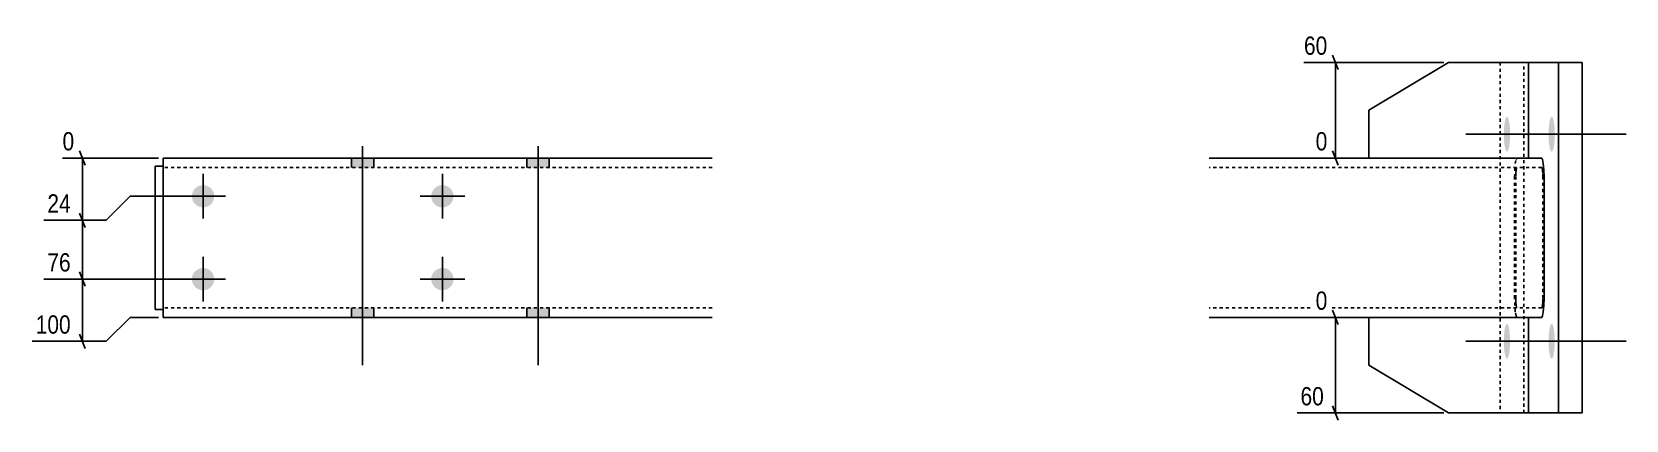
# Model space of a CAD drawing. Header units: millimetres. Extents: x 7 to 19659, y 4 to 477.
# Drawn here: x 11880 to 12880, y 7 to 251 of the extents above; entities that cross this region are included whole.
import ezdxf

# ---------------------------------------------------------------- set-up
doc = ezdxf.new("R2010")
doc.units = ezdxf.units.MM
doc.linetypes.add('DXK_LINE_DOT2', pattern=[3.9198, 1.9599, -1.9599])
doc.layers.add('MÅLSÆTNING', color=7, linetype='Continuous')
doc.layers.add('STÅL', color=7, linetype='Continuous')
doc.styles.add('Arial Narrow', font='ARIALN.TTF', dxfattribs={"height": 0.2})

msp = doc.modelspace()

# ---------------------------------------------------------------- hatches: boundary and pattern name
at = {"layer": 'STÅL', "linetype": 'Continuous'}
for color, points in [(4, [(12806.85, 186.7), (12806.81, 184.42), (12806.68, 182.23), (12806.48, 180.24), (12806.21, 178.53), (12805.88, 177.18), (12805.51, 176.24), (12805.12, 175.76), (12804.72, 175.76), (12804.32, 176.24), (12803.95, 177.18), (12803.63, 178.53), (12803.36, 180.24), (12803.16, 182.23), (12803.03, 184.42), (12802.99, 186.7), (12803.03, 188.99), (12803.16, 191.18), (12803.36, 193.17), (12803.63, 194.88), (12803.95, 196.23), (12804.32, 197.16), (12804.72, 197.64), (12805.12, 197.64), (12805.51, 197.16), (12805.88, 196.23), (12806.21, 194.88), (12806.48, 193.17), (12806.68, 191.18), (12806.81, 188.99)]), (4, [(12834.88, 186.7), (12834.84, 184.42), (12834.71, 182.23), (12834.51, 180.24), (12834.24, 178.53), (12833.91, 177.18), (12833.54, 176.24), (12833.15, 175.76), (12832.75, 175.76), (12832.35, 176.24), (12831.98, 177.18), (12831.66, 178.53), (12831.39, 180.24), (12831.19, 182.23), (12831.06, 184.42), (12831.02, 186.7), (12831.06, 188.99), (12831.19, 191.18), (12831.39, 193.17), (12831.66, 194.88), (12831.98, 196.23), (12832.35, 197.16), (12832.75, 197.64), (12833.15, 197.64), (12833.54, 197.16), (12833.91, 196.23), (12834.24, 194.88), (12834.51, 193.17), (12834.71, 191.18), (12834.84, 188.99)]), (96, [(12094.71, 171.7), (12080.71, 171.7), (12080.71, 165.7), (12094.71, 165.7)]), (96, [(12204.71, 171.7), (12190.71, 171.7), (12190.71, 165.7), (12204.71, 165.7)]), (96, [(11987.71, 154.7, -1), (11987.71, 140.7, -1)]), (96, [(12137.71, 154.7, -1), (12137.71, 140.7, -1)]), (96, [(11987.71, 102.7, -1), (11987.71, 88.7, -1)]), (96, [(12137.71, 102.7, -1), (12137.71, 88.7, -1)]), (96, [(12094.71, 77.7), (12080.71, 77.7), (12080.71, 71.7), (12094.71, 71.7)]), (96, [(12204.71, 77.7), (12190.71, 77.7), (12190.71, 71.7), (12204.71, 71.7)]), (4, [(12806.85, 56.7), (12806.81, 54.42), (12806.68, 52.23), (12806.48, 50.24), (12806.21, 48.53), (12805.88, 47.18), (12805.51, 46.24), (12805.12, 45.76), (12804.72, 45.76), (12804.32, 46.24), (12803.95, 47.18), (12803.63, 48.53), (12803.36, 50.24), (12803.16, 52.23), (12803.03, 54.42), (12802.99, 56.7), (12803.03, 58.99), (12803.16, 61.18), (12803.36, 63.17), (12803.63, 64.88), (12803.95, 66.23), (12804.32, 67.16), (12804.72, 67.64), (12805.12, 67.64), (12805.51, 67.16), (12805.88, 66.23), (12806.21, 64.88), (12806.48, 63.17), (12806.68, 61.18), (12806.81, 58.99)]), (4, [(12834.88, 56.7), (12834.84, 54.42), (12834.71, 52.23), (12834.51, 50.24), (12834.24, 48.53), (12833.91, 47.18), (12833.54, 46.24), (12833.15, 45.76), (12832.75, 45.76), (12832.35, 46.24), (12831.98, 47.18), (12831.66, 48.53), (12831.39, 50.24), (12831.19, 52.23), (12831.06, 54.42), (12831.02, 56.7), (12831.06, 58.99), (12831.19, 61.18), (12831.39, 63.17), (12831.66, 64.88), (12831.98, 66.23), (12832.35, 67.16), (12832.75, 67.64), (12833.15, 67.64), (12833.54, 67.16), (12833.91, 66.23), (12834.24, 64.88), (12834.51, 63.17), (12834.71, 61.18), (12834.84, 58.99)])]:
    msp.add_hatch(color=color, dxfattribs=at).paths.add_polyline_path(points)

# ---------------------------------------------------------------- linework, layer by layer
at = {"layer": 'MÅLSÆTNING', "color": 7, "linetype": 'Continuous'}
for p, q in [((12765.32, 231.7), (12677.7, 231.7)), ((12699.23, 227.2), (12695.63, 236.2)), ((12697.43, 171.7), (12697.43, 231.7)), ((11959.71, 171.7), (11899.62, 171.7)), ((11910.23, 176.2), (11913.83, 167.2)), ((11912.03, 132.7), (11912.03, 171.7)), ((12715.32, 171.7), (12685.02, 171.7)), ((12695.63, 176.2), (12699.23, 167.2)), ((11927.03, 132.7), (11942.03, 147.7)), ((11927.03, 132.7), (11942.03, 147.7)), ((11942.03, 147.7), (11984.71, 147.7)), ((11942.03, 147.7), (11984.71, 147.7)), ((11887.94, 132.7), (11927.03, 132.7)), ((11887.94, 132.7), (11927.03, 132.7)), ((11913.83, 128.2), (11910.23, 137.2)), ((11913.83, 128.2), (11910.23, 137.2)), ((11912.03, 95.7), (11912.03, 132.7)), ((11910.23, 100.2), (11913.83, 91.2)), ((11910.23, 100.2), (11913.83, 91.2)), ((11984.71, 95.7), (11887.94, 95.7)), ((11984.71, 95.7), (11887.94, 95.7)), ((11912.03, 56.7), (11912.03, 95.7)), ((11927.03, 56.7), (11942.03, 71.7)), ((11942.03, 71.7), (11959.71, 71.7)), ((12715.32, 71.7), (12685.02, 71.7)), ((12699.23, 67.2), (12695.63, 76.2)), ((12697.43, 11.7), (12697.43, 71.7)), ((11913.83, 52.2), (11910.23, 61.2)), ((11880.62, 56.7), (11927.03, 56.7)), ((12765.32, 11.7), (12673.33, 11.7)), ((12695.63, 16.2), (12699.23, 7.2))]:
    msp.add_line(p, q, dxfattribs=at)
at = {"layer": 'STÅL', "color": 2, "linetype": 'Continuous'}
for p, q in [((12718.32, 201.7), (12768.32, 231.7)), ((12768.32, 231.7), (12818.32, 231.7)), ((12852.1, 231.7), (12818.32, 231.7)), ((12818.32, 231.7), (12818.32, 171.7)), ((12837.21, 11.7), (12837.21, 231.7)), ((12852.1, 11.7), (12852.1, 231.7)), ((12718.32, 171.7), (12718.32, 201.7)), ((11962.71, 171.7), (11962.71, 159.7)), ((12306.71, 171.7), (11962.71, 171.7)), ((12826.67, 171.7), (12618.32, 171.7)), ((12826.67, 171.7), (12827.23, 170.79)), ((12827.23, 170.79), (12827.71, 168.19)), ((11962.71, 166.7), (11957.71, 166.7)), ((11957.71, 77.31), (11957.71, 166.7)), ((12827.71, 168.19), (12828.03, 164.3)), ((12828.03, 164.3), (12828.14, 159.7)), ((11962.71, 159.7), (11962.71, 83.7)), ((12828.14, 83.7), (12828.14, 159.7)), ((11962.71, 75.22), (11962.71, 83.7)), ((12828.14, 83.7), (12828.03, 79.11)), ((11957.71, 76.7), (11957.71, 77.31)), ((11962.71, 76.7), (11957.71, 76.7)), ((11962.71, 72.62), (11962.71, 75.22)), ((11962.71, 71.7), (11962.71, 72.62)), ((12306.71, 71.7), (11962.71, 71.7)), ((12826.67, 71.7), (12618.32, 71.7)), ((12718.32, 41.7), (12718.32, 71.7)), ((12818.32, 11.7), (12818.32, 71.7)), ((12827.23, 72.62), (12826.67, 71.7)), ((12827.71, 75.22), (12827.23, 72.62)), ((12828.03, 79.11), (12827.71, 75.22)), ((12718.32, 41.7), (12768.32, 11.7)), ((12768.32, 11.7), (12818.32, 11.7)), ((12852.1, 11.7), (12818.32, 11.7))]:
    msp.add_line(p, q, dxfattribs=at)
at = {"layer": 'STÅL', "color": 7, "linetype": 'DXK_LINE_DOT2'}
for p, q in [((12818.32, 231.7), (12800.65, 231.7)), ((12800.65, 231.7), (12800.65, 11.7)), ((12815.54, 11.7), (12815.54, 231.7)), ((11962.71, 171.7), (11962.71, 170.79)), ((11962.71, 170.79), (11962.71, 168.19)), ((12818.32, 171.7), (12718.32, 171.7)), ((12810.16, 168.19), (12810.63, 170.79)), ((12810.63, 170.79), (12811.2, 171.7)), ((11962.71, 77.31), (11962.71, 166.7)), ((12306.71, 165.7), (11962.71, 165.7)), ((12826.67, 165.7), (12618.32, 165.7)), ((12809.72, 159.7), (12809.84, 164.3)), ((12809.84, 164.3), (12810.16, 168.19)), ((12810.52, 162), (12810.46, 159.7)), ((12810.68, 163.95), (12810.52, 162)), ((12810.92, 165.25), (12810.68, 163.95)), ((12811.2, 165.7), (12810.92, 165.25)), ((12826.95, 165.25), (12826.67, 165.7)), ((12827.19, 163.95), (12826.95, 165.25)), ((12827.35, 162), (12827.19, 163.95)), ((12827.41, 159.7), (12827.35, 162)), ((12809.72, 83.7), (12809.72, 159.7)), ((12810.46, 83.7), (12810.46, 159.7)), ((12827.41, 83.7), (12827.41, 159.7)), ((12809.84, 79.11), (12809.72, 83.7)), ((12810.46, 83.7), (12810.52, 81.41)), ((12810.52, 81.41), (12810.68, 79.46)), ((12827.19, 79.46), (12827.35, 81.41)), ((12827.35, 81.41), (12827.41, 83.7)), ((11957.71, 76.7), (11957.71, 77.31)), ((12306.71, 77.7), (11962.71, 77.7)), ((11962.71, 77.31), (11962.71, 76.7)), ((12826.67, 77.7), (12618.32, 77.7)), ((12818.32, 71.7), (12718.32, 71.7)), ((12810.16, 75.22), (12809.84, 79.11)), ((12810.63, 72.62), (12810.16, 75.22)), ((12811.2, 71.7), (12810.63, 72.62)), ((12810.68, 79.46), (12810.92, 78.16)), ((12810.92, 78.16), (12811.2, 77.7)), ((12826.67, 77.7), (12826.95, 78.16)), ((12826.95, 78.16), (12827.19, 79.46)), ((12800.65, 11.7), (12818.32, 11.7))]:
    msp.add_line(p, q, dxfattribs=at)
at = {"layer": 'STÅL', "color": 4, "linetype": 'Continuous'}
for p, q in [((12851.57, 186.7), (12779.11, 186.7)), ((12879.6, 186.7), (12807.14, 186.7)), ((12851.57, 56.7), (12779.11, 56.7)), ((12879.6, 56.7), (12807.14, 56.7))]:
    msp.add_line(p, q, dxfattribs=at)
at = {"layer": 'STÅL', "color": 96, "linetype": 'Continuous'}
for p, q in [((12080.71, 171.7), (12080.71, 165.7)), ((12087.71, 179.2), (12087.71, 41.7)), ((12094.71, 171.7), (12094.71, 165.7)), ((12190.71, 171.7), (12190.71, 165.7)), ((12197.71, 179.2), (12197.71, 41.7)), ((12204.71, 171.7), (12204.71, 165.7)), ((11987.71, 133.7), (11987.71, 161.7)), ((12137.71, 133.7), (12137.71, 161.7)), ((11973.71, 147.7), (12001.71, 147.7)), ((12123.71, 147.7), (12151.71, 147.7)), ((11987.71, 81.7), (11987.71, 109.7)), ((12137.71, 81.7), (12137.71, 109.7)), ((11973.71, 95.7), (12001.71, 95.7)), ((12123.71, 95.7), (12151.71, 95.7)), ((12080.71, 77.7), (12080.71, 71.7)), ((12094.71, 77.7), (12094.71, 71.7)), ((12190.71, 77.7), (12190.71, 71.7)), ((12204.71, 77.7), (12204.71, 71.7))]:
    msp.add_line(p, q, dxfattribs=at)

# ---------------------------------------------------------------- next in the draw order: wipeouts: each hides what was drawn before it
at = {"color": 0, "linetype": 'Continuous'}
for points in [[(12694.73, 234.1), (12694.73, 250.9), (12675.3, 250.9), (12675.3, 234.1)], [(11909.33, 174.1), (11909.33, 190.9), (11897.22, 190.9), (11897.22, 174.1)], [(12694.73, 174.1), (12694.73, 190.9), (12682.62, 190.9), (12682.62, 174.1)], [(11907.15, 135.1), (11907.15, 151.9), (11887.72, 151.9), (11887.72, 135.1)], [(11907.15, 98.1), (11907.15, 114.9), (11887.72, 114.9), (11887.72, 98.1)], [(12694.73, 74.1), (12694.73, 90.9), (12682.62, 90.9), (12682.62, 74.1)], [(11907.15, 59.1), (11907.15, 75.9), (11880.41, 75.9), (11880.41, 59.1)], [(12692.54, 14.1), (12692.54, 30.9), (12673.12, 30.9), (12673.12, 14.1)]]:
    msp.add_wipeout(points, dxfattribs=at).dxf.layer = 'MÅLSÆTNING'

# ---------------------------------------------------------------- next in the draw order: texts
at = {"layer": 'MÅLSÆTNING', "color": 3, "linetype": 'Continuous', "style": 'Arial Narrow'}
for s, height, p in [('60', 11.453, (12677.7, 236.5)), ('0', 11.45, (11899.62, 176.5)), ('0', 11.45, (12685.02, 176.5)), ('24', 11.453, (11890.12, 137.5)), ('76', 11.453, (11890.12, 100.5)), ('0', 11.45, (12685.02, 76.5)), ('100', 11.453, (11882.81, 61.5)), ('60', 11.453, (12675.52, 16.5))]:
    msp.add_text(s, height=height, dxfattribs=at).set_placement(p)

doc.saveas('drawing.dxf')
